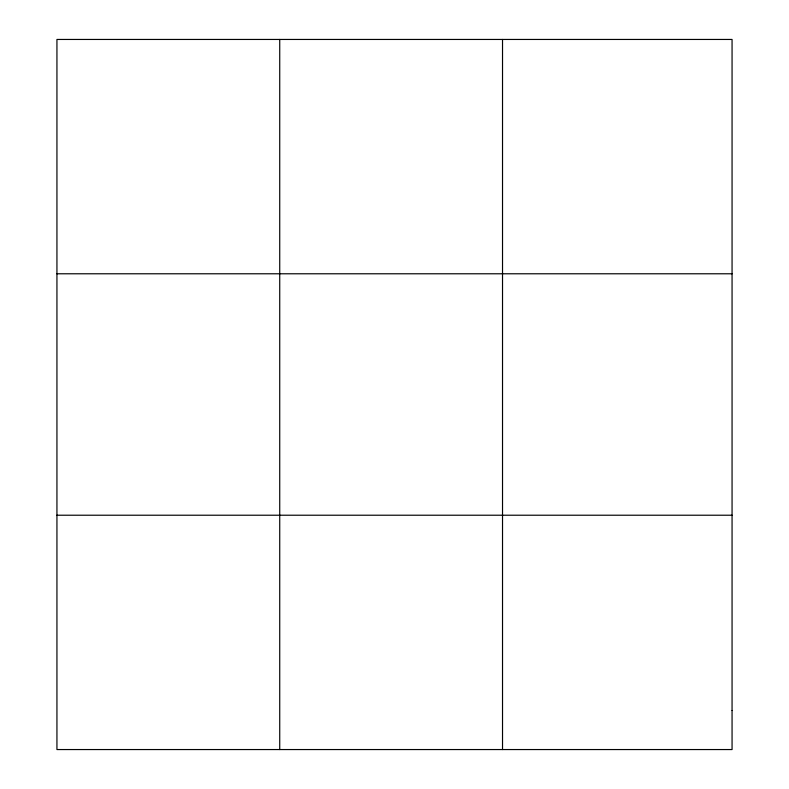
<?xml version="1.0" encoding="UTF-8"?>
<svg xmlns="http://www.w3.org/2000/svg" width="789" height="789" viewBox="0 0 789 789"><rect width="100%" height="100%" fill="white"/><g stroke="black" fill="none" stroke-linecap="round" stroke-linejoin="round"><path stroke-width="1.18" d="M279.73 39.45L279.73 749.55M502.524 39.45L502.524 749.55M56.936 273.783L732.064 273.783M56.936 515.217L732.064 515.217M732.064 710.494L732.064 749.55L56.936 749.55L56.936 39.45L732.064 39.45L732.064 710.494"/></g></svg>
